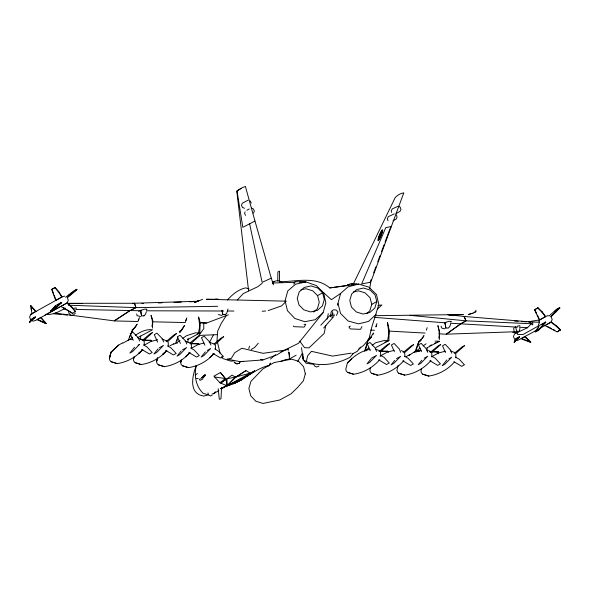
<?xml version="1.0" encoding="UTF-8"?>
<svg xmlns="http://www.w3.org/2000/svg" width="590" height="590" viewBox="0 0 590 590"><rect width="100%" height="100%" fill="white"/><g stroke="black" fill="none" stroke-linecap="round" stroke-linejoin="round"><path stroke-width="0.89" d="M301.483 347.702L303.29 360.298M277.75 280.988L277.868 271.961L279.542 271.12L279.387 281.961M140.619 339.597L140.678 336.049M187.967 342.082L188.026 338.527M427.108 351.065L427.16 347.517M332 317.597L332.421 313.408M313.932 364.355L306.092 363.197L302.84 358.595L302.972 354M221.545 387.777L221.007 398.693L220.055 399.216L219.288 399.187L218.197 388.751M151.446 341.404L151.497 340.651L150.841 340.283L141.777 339.921M198.778 344.774L198.83 344.022L198.174 343.653L190.924 343.365M388.168 352.355L388.22 351.603L387.571 351.234L379.407 350.91M429.859 351.456L438.023 351.78L438.672 352.149L437.964 353.838M302.84 358.595L302.987 356.773M152.434 328.121L152.773 320.636L151.047 315.377L152.198 319.662L152.456 323.246L151.962 326.55M439.307 339.604L439.646 332.118L437.92 325.577L439.071 331.145L439.329 334.729L438.835 338.033M144.344 345.482L144.174 341.308M168.371 346.441L168.194 342.266M191.499 348.543L191.33 344.368M215.601 349.509L215.431 345.334M380.742 356.117L380.565 351.942M404.924 356.294L404.666 352.909M431.91 356.994L431.74 352.82M455.937 357.953L455.76 353.779M369.679 288.694L370.756 282.153L403.781 192.893A252.985 57.813 71.3 0 0 395.138 197.702L353.285 284.092M272.809 283.731L273.089 282.175C275.596 280.169 279.682 280.316 282.05 282.455M288.215 350.386L288.466 349.051L280.929 351.729M182.871 338.306L186.558 335.673L195.496 332.834L198.565 332.885L199.789 325.606L198.594 317.125M372.194 345.386L375.653 342.768L384.584 340.408L387.652 340.452L388.876 333.173L387.49 322.531L389.201 330.009L388.906 340.578L375.926 347.525M281.061 361.368L285.892 359.487L289.078 359.192L289.425 357.525L288.842 351.95L289.587 356.072M325.828 325.407L324.124 333.483L308.998 347.871L304.514 347.687L299.727 341.138M327.155 319.124L328.298 313.74M133.982 356.906L133.414 359.48L133.849 361.301L135.14 362.68L141.209 364.561C151.202 363.101 160.17 358.071 166.837 350.519M181.219 359.974L180.651 362.54L181.086 364.362L182.376 365.748L188.439 367.629C198.432 366.169 207.4 361.132 214.067 353.587M370.454 367.548L369.886 370.114L370.321 371.936L371.619 373.322L377.681 375.203C387.947 373.728 397.041 368.403 403.855 360.645M421.548 368.418L420.98 370.992L421.415 372.806L422.713 374.193L428.775 376.073C438.753 374.584 447.773 369.628 454.418 362.031M519.384 330.835L519.915 328.453M228.035 309.02L226.715 313.238L225.137 314.669M337.465 305.237L340.607 293.429L348.13 286.836L358.609 284.041L368.839 287.116L376.45 294.469L378.846 304.521L371.56 327.87L368.986 339.051L363.573 345.393L358.72 349.059M122.676 342.812L118.708 345.025L111.023 352.223L109.393 358.514L109.828 360.335L111.119 361.722L117.181 363.602C127.182 362.142 136.15 357.105 142.817 349.56M111.023 352.223L109.393 358.514L111.023 352.223L118.708 345.025M134.026 357.12L133.414 359.48L133.908 357.614M157.161 359.221L156.549 361.582L156.984 363.396L158.275 364.782L164.345 366.663C174.338 365.203 183.306 360.166 189.973 352.621M181.263 360.18L180.651 362.54L181.145 360.682M176.882 340.74L177.811 337.207M365.269 350.954L368.381 339.213L371.641 336.706L368.802 340.017L373.566 333.026L372.792 334.493M157.043 359.716L156.549 361.582L157.545 357.518M248.81 348.653L249.489 346.183M284.365 350.246L263.066 353.314L241.878 348.24L234.739 352.717L231.332 358.351L227.091 359.089L240.012 361.641L262.904 359.937L277.153 354.715L284.365 350.246L298.437 343.343L323.069 312.715L325.85 303.024L323.615 292.751L316.306 285.56L305.93 281.931L299.572 282.153M370.107 349.346C361.058 350.814 353.572 356.353 347.422 362.865L345.792 369.156L346.227 370.97L347.517 372.356L353.58 374.237C363.853 372.762 372.946 367.437 379.761 359.686M398.169 365.225L396.959 370.026L397.395 371.848L398.685 373.234L404.747 375.115C415.021 373.64 424.114 368.308 430.929 360.556M376.892 323.644L375.926 326.897L376.435 325.23M368.381 339.213L364.583 351.139M416.053 350.674L418.819 341.477L421.43 339.53M353.351 291.969L358.469 290.826L365.158 292.898L370.033 297.714L371.781 304.366L369.827 310.797L366.692 313.607M376.811 301.571L374.849 308.002L369.834 312.501L363.086 314.035L356.316 311.963L351.448 307.066L349.774 300.494L351.655 293.982L356.67 289.557L363.492 288.031L370.188 290.103L375.056 294.919L376.811 301.571L371.781 304.366M426.356 330.171L427.175 327.686M146.305 311.852L145.457 314.382L143.872 315.901M450.627 324.035L449.787 326.565L448.201 328.084L445.804 327.988L444.985 322.487M245.071 211.854L244.584 213.3L245.484 215.372M418.819 341.477L415.05 351.832L420.213 348.07M176.926 339.597L175.496 343.572L179.921 340.408M528.198 321.779L538.449 320.082L539.474 322.177L538.014 326.181L523.109 334.471L517.46 334.419L517.305 332.362L512.747 332.377M370.137 282.33L371.088 279.756M373.632 272.897L375.86 266.901M377.762 261.761L379.99 255.758M381.575 251.473L384.12 244.621M385.071 242.048L389.518 230.048M551.134 322.133L552.181 319.36L550.972 316.594M186.838 317.929L185.548 321.336L186.492 318.998M253.53 213.152L254.334 211.065L253.368 208.912L251.288 208.123M269.549 365.321L270.434 363.042L268.738 366.095M135.213 327.561L137.131 324.117L132.381 330.481L128.178 340.349L132.603 337.281M336.529 315.421L337.945 311.933L336.079 309.971L333.298 309.861L331.75 311.063L330.931 312.678L331.042 315.001L330.481 316.66L331.241 315.362M139.476 317.575L138.193 320.702L138.893 319.124M129.601 336.846L132.381 330.481L133.51 329.316M361.943 326.602L360.645 329.176L360.048 329.323L350.239 328.932L348.933 326.934M514.104 342.141L515.8 338.564L519.679 336.838L514.384 342.414L514.104 342.141L519.399 336.566M514.384 342.414L516.08 338.837L519.679 336.838M64.686 296.106L61.884 297.013L30.887 314.256L29.588 316.919L30.547 319.773L33.202 321.159L36.005 320.245L67.149 302.884L71.781 306.933L75.623 311.431L75.328 311.682L71.493 307.183L66.862 303.135M67.002 303.009L68.3 300.347L67.341 297.485M389.835 229.193L391.214 226.531L385.764 227.615L361.633 283.989L370.756 282.153M182.937 328.401L184.478 325.459L179.721 332.45L182.553 329.132L179.294 331.646M209.295 342.709L213.374 335.031M333.807 316.085L334.501 314.802M422.462 338.35L424.003 335.599L419.254 341.964L421.518 339.626M294.137 282.625L295.229 281.622L305.037 282.02M297.655 361.515L302.22 353.572M476.019 310.244L474.928 312.147L476.056 311.454L472.863 313.29L468.43 314.463L473.092 313.039M514.222 327.598L513.691 328.468L514.074 331.13M146.563 309.861L146.976 309.204L144.661 309.108L140.604 310.414L141.556 315.805L143.953 315.901M450.893 322.044L451.306 321.388L448.99 321.292L444.86 322.59L445.885 327.988M360.638 347.119L357.223 351.352L352.584 353.816M76.383 308.555L76.206 307.914L73.61 308.319M226.612 315.119L221.169 323.541L217.636 331.204L217.024 340.504L220.225 353.712M258.309 343.173L254.74 347.392L251.252 349.523M535.189 331.735L539.533 325.37L545.536 322.029L545.816 322.31L538.67 330.23L535.469 332.008L535.189 331.735L538.39 329.95L545.536 322.029M536.915 329.884L538.36 327.767M29.5 321.97L31.69 318.917L35.289 316.919L35.548 317.221L29.758 322.273L29.5 321.97L35.289 316.919M29.758 322.273L31.071 320.444M227.356 300.059C232.29 294.565 238.272 289.498 245.669 287.854L249.061 288.945M134.572 347.193L129.911 353.056L132.617 351.552L139.424 344.494L138.038 345.268M158.076 348.808L153.931 354.015L156.638 352.51L163.445 345.46L159.293 347.768M181.211 350.903L177.066 356.117L179.773 354.612L186.58 347.554L182.421 349.87M205.313 351.869L201.168 357.083L203.875 355.578L210.682 348.52L207.215 350.445M371.147 358.735L367.002 363.875L369.709 362.371L376.509 355.394L371.663 358.093M394.725 360.343L391.096 364.841L393.803 363.337L400.61 356.36L396.45 358.668M421.798 360.254L418.17 364.753L420.876 363.248L427.684 356.272L424.217 358.196M446.851 359.93L442.19 365.712L444.897 364.207L451.704 357.23L448.931 358.772M519.974 326.181L519.805 325.673L517.194 326.204M353.314 353.381L349.981 357.326C336.256 364.48 319.05 367.533 304.492 360.844L306.313 361.677L307.589 355.932L311.402 351.33L332.583 356.094L351.212 353.144M333.498 316.786L323.644 328.033M202.414 377.652L203.985 375.867M201.891 378.242A4.41 0.826 24 0 1 202.931 377.659L205.556 374.694M50.342 311.299L55.423 305.723L61.426 302.39L61.677 302.685L53.793 309.816L50.593 311.601L50.342 311.299L53.542 309.521L61.426 302.39M50.593 311.601L55.674 306.026L55.423 305.723M416.533 352.016L417.167 350.947L413.59 352.4L408.907 355.541M211.876 394.098L213.639 393.7L215.424 391.753M320.805 325.208L330.525 314.854M319.043 365.97L316.778 366.987L315.149 366.471L314.072 365.254M237.283 300.008L243.272 293.591L257.837 286.688L262.203 283.281M205.431 375.38L202.916 378.043A7.272 1.637 46.2 0 0 202.931 377.659M220.918 383.227L226.036 379.311L225.336 378.544L219.923 382.777L226.973 378.78L235.336 377.106L232.018 375.129L226.973 378.78L227.128 385.794L235.336 377.106L250.256 373.16L254.696 370.918L244.393 377.57L227.128 385.794L219.923 382.777L213.912 376.169L220.439 372.511L226.036 379.311L227.128 385.794C242.726 382.231 253.73 368.883 269.313 365.343M534.54 309.839L538.006 307.781L542.225 311.911L545.647 316.491L545.381 316.764L539.378 320.105L534.54 309.839L538.006 307.781M515.195 331.632L515.645 333.298L515.911 333.018M545.381 316.764L541.959 312.191L542.225 311.911M521.53 338.527L521.265 338.808L530.491 342.318L530.757 342.038L525.13 336.529L521.53 338.527L530.757 342.038M539.378 320.105L545.647 316.491M525.13 336.529L524.864 336.809L530.491 342.318M555.603 311.83L559.578 307.641L559.858 307.921L551.112 316.727L550.831 316.454L555.603 311.83L555.883 312.103M539.208 328.763L551.267 321.993L556.282 325.68L560.5 329.81L557.034 331.868L544.998 325.614L551.267 321.993M551.001 322.273L556.016 325.96L556.282 325.68M557.034 331.868L560.5 329.81M515.645 333.298L527.512 327.716L531.369 323.733L532.748 324.957L532.682 322.531M201.596 377.851L204.811 374.532M232.615 383.286L234.429 383.36L242.092 379.215L227.128 385.794L235.661 377.246L245.964 370.616L250.256 373.16L244.393 377.57L248.021 375.771M75.38 313.12L74.215 314.278L72.762 314.146M270.456 359.067L275.596 354.686M376.14 314.286L368.529 321.432L358.447 323.851L348.13 321.004L340.526 313.415L338.048 303.518M142.684 349.671L138.635 353.403L140.619 351.603M166.712 350.63L162.663 354.361L164.64 352.562M189.847 352.731L185.798 356.463L187.775 354.664M213.941 353.698L209.893 357.429L211.869 355.63M347.422 362.865L351.802 358.816L350.165 360.306M313.615 312.073L317.383 308.695L319.256 302.264L317.582 295.612L312.715 290.796L305.945 288.724L300.885 289.874M548.907 316.129L556.377 309.425L559.578 307.641M554.622 311.527L556.658 309.698L556.377 309.425M515.66 326.639L516.715 331.986L517.99 330.843M323.069 312.715L315.23 319.692L304.838 321.705L294.845 318.482L287.47 310.738L285.073 300.767L287.78 290.922L295.612 284.181L305.93 281.931M377.283 309.108L381.922 304.993L377.917 305.45M240.13 362.415L238.935 363.469L237.062 363.801L235.285 363.197L234.142 361.972L234.68 362.54M30.496 305.679L30.783 305.428L35.894 311.424L35.607 311.675L30.496 305.679L32.008 313.673L35.894 311.424M51.669 289.483L55.158 287.448L58.993 291.947L62.031 296.888L61.744 297.139L58.705 292.197L54.87 287.706L51.669 289.483L55.74 300.48L61.279 297.308M37.413 319.419L37.126 319.669L45.843 323.659L46.131 323.409L41.012 317.413L37.413 319.419L46.131 323.409M41.012 317.413L40.725 317.671L45.843 323.659M72.356 293.105L76.693 289.314L76.951 289.616L67.467 297.633L67.208 297.338L72.356 293.105L72.607 293.4M66.397 303.297L60.858 306.476L72.422 313.209M47.502 314.581C53.882 314.418 59.922 311.461 65.136 308.024M143.422 340.895L152.471 332.59L149.764 334.095L142.773 340.032M197.938 301.055L198.764 300.354L194.648 302.641L202.584 299.3M167.442 341.853L176.491 333.557L173.785 335.061L166.092 341.588M190.577 343.955L199.627 335.658L196.92 337.156L189.928 343.092M214.679 344.921L223.728 336.617L221.021 338.122L214.023 344.058M239.636 362.872L238.935 363.469L239.658 362.865M379.053 351.566L386.848 345.15L389.555 343.653L380.358 351.788M403.147 352.532L410.95 346.116L413.656 344.612L404.452 352.754M430.221 352.444L438.023 346.028L440.723 344.523L431.526 352.665M454.241 353.403L462.044 346.986L464.743 345.489L455.546 353.624M65.542 297.294L73.492 291.091L76.693 289.314M68.691 295.339L76.951 289.616M365.276 350.615L368.735 348.004M131.953 329.994L134.557 328.047M346.433 285.7L349.081 284.476M347.554 285.081L350.202 283.849L353.904 284.004M423.163 345.924L426.113 343.778M135.553 335.238C140.346 331.809 146.482 328.896 152.508 329.788L137.89 337.517M122.941 343.115L129.262 339.604L132.706 339.56M340.607 293.429L331.418 299.683L323.615 292.751M200.342 378.544L199.398 379.761L200.32 380.27L202.96 378.891M245.964 370.616L235.661 377.246M254.696 370.918L244.393 377.57M213.639 393.7L218.897 390.484M221.154 389.105L227.172 385.432L220.631 388.545L226.014 386.325M195.209 374.93L197.392 373.61M138.643 311.424L139.882 310.672M429.881 345.747L431.386 344.855M241.332 188.387L237.01 190.791L242.815 227.334L254.961 221.073L245.44 186.558A252.985 36.779 -67.1 0 0 236.797 191.359L248.596 290.781M32.664 318.821L35.548 317.221M57.931 304.772L61.677 302.685M44.619 315.318L59.524 307.029M246.863 210.276L249.194 208.978M72.127 313.46L75.623 311.431M144.314 345.098L150.649 341.581L157.655 339.663M396.111 213.558L399.983 211.404L400.942 209.406L400.204 207.186L398.877 206.5M393.014 220.815L396.111 219.096L397.07 217.098L396.414 214.871M169.832 345.873L173.785 343.675M191.551 348.166L197.886 344.641L204.015 342.967M317.582 295.612L322.612 292.817L324.286 299.469L322.406 305.9L317.391 310.399L310.561 311.933L303.872 309.861L299.005 304.964L297.249 298.385L299.204 291.88L304.226 287.463L310.974 285.929L317.737 288.001L322.612 292.817M289.292 359.037L296.128 355.239M557.454 309.256L559.858 307.921M541.31 324.81L545.816 322.31M536.03 330.533L517.437 340.541M227.128 385.794L244.636 377.475L242.416 379.4L227.128 385.794L250.256 373.16M380.012 356.183L387.121 352.215L394.201 350.305M406.274 356.537L410.316 354.332M431.91 356.611L438.215 353.093L445.295 351.183M187.657 339.523L199.826 333.011L200.121 322.442L198.653 317.14M427.197 347.709L439.38 341.271L435.051 341.101M173.667 344.272L175.296 343.476M233.419 383.729L241.362 379.923M254.961 221.073L271.275 278.17L262.115 282.352L249.57 223.573M434.55 343.365L439.38 341.271M545.514 316.624L548.206 315.458M515.859 333.284L514.51 333.866L513.462 336.647L514.672 339.405M248.206 200.157L242.313 203.174L241.502 205.335L242.402 207.407L244.548 208.277M384.887 342.193L388.906 340.578L387.652 340.452M212.127 395.278L210.335 395.993L208.572 394.902M349.324 326.528L350.357 326.145M200.165 322.892L206.559 323.04L228.411 314.831M273.067 282.057L274.623 281.496M268.192 310.598L281.614 305.893L286.298 301.166L206.353 299.292L218.16 299.255L215.468 299.152M197.414 333.822L199.826 333.011L198.565 332.885M30.887 314.256L32.28 313.799M293.577 283.938L294.757 283.554M398.206 206.161L392.239 208.934L391.2 211.014L391.694 212.444M394.341 213.853L388.368 216.626L387.335 218.698L388.073 220.844M346.264 285.619L347.894 285.132M414.195 352.127L421.275 350.217M217.4 334.633L198.896 335.452L203.808 328.63L203.734 323.158M366.066 350.556L366.744 350.74M176.594 342.967L177.354 343.159M132.551 303.555L134.579 303.26L135.951 307.626L217.673 306.306M279.49 281.74C296.335 281.718 315.576 275.788 329.788 287.927L348.27 285.317M329.788 287.927L358.609 284.041M386.384 351.367L387.571 351.234M436.836 351.913L438.023 351.78M149.58 340.415L150.841 340.283M240.012 361.641L243.515 361.346M262.181 311.24L265.625 311.011M233.389 360.94L230.771 361.117L222.85 358.528L221.641 356.559M141.806 303.57L143.643 303.503M158.334 302.958L162.007 302.818M173.939 302.375L181.285 302.102M189.545 301.792L197.805 301.483M295.037 282.308L272.263 283.016M514.945 331.764L446.335 334.176L460.51 323.976L465.923 320.835L531.369 323.733L529.473 321.838L464.065 316.447L465.923 320.835L460.51 323.976L446.247 334.22L438.886 333.822M448.961 315.045L463.312 314.551L375.351 315.687M197.753 301.254L134.336 303.245L135.951 307.626L129.771 310.753L114.202 320.886L54.995 313.084M351.537 283.879L356.611 283.768M516.715 331.986L518.19 331.971M66.803 303.319L134.579 303.26M141.748 310.783L75.727 309.44M146.357 310.797L223.757 311.004M227.445 311.011L233.898 311.033M66.921 303.4L82.504 303.555M304.071 324.33L305.709 324.353L304.337 326.926L303.739 327.074L293.931 326.676L293.304 325.945M529.075 321.956L539.474 322.177M63.816 309.16L65.645 309.197M138.038 321.476L114.283 320.938L129.771 310.753L135.951 307.626L68.433 305.2M152.655 321.808L185.548 322.56M222.128 311.004L222.836 314.573L225.232 314.669M222.047 315.444L218.285 314.581M140.774 316.52L137.013 315.657L136.725 313.924M445.022 328.696L443.097 328.623L441.49 327.848L441.055 326.108M417.167 350.947L419.888 351.057M143.444 340.327L151.497 340.651M417.204 351.286L418.989 351.36M429.726 351.788L438.672 352.149M190.777 343.697L198.83 344.022M379.274 351.242L388.22 351.603M370.822 330.098L374.503 330.297M389.223 331.108L425.095 333.07M517.415 327.155L450.472 323.224M519.252 327.258L527.512 327.716M514.487 321.019L518.16 321.277M521.833 321.535L526.428 321.852M374.687 317.398L445.907 322.87M199.464 322.487L206.559 323.04M53.697 313.799L61.906 314.573M63.727 314.743L67.378 315.09M70.107 315.348L71.936 315.517M410.043 315.333L465.923 320.835L464.308 316.454L447.935 314.728M196.389 378.426L198.137 378.655M260.433 359.59L262.904 359.937M214.561 376.973L225.336 378.544L220.439 372.511M182.376 365.748L188.439 367.629M158.275 364.782L164.345 366.663M135.14 362.68L141.209 364.561M111.119 361.722L117.181 363.602M450.31 350.814L454.543 352.473M375.845 349.199L379.355 350.637M422.713 374.193L428.775 376.073M398.685 373.234L404.747 375.115M371.619 373.322L377.681 375.203M347.517 372.356L353.58 374.237M209.244 342.148L214.133 344.029M185.142 341.19L190.032 343.063M162.007 339.088L166.904 340.961M137.986 338.129L142.876 340.002M428.458 350.504L430.523 351.515M401.384 350.593L403.449 351.603M289.078 359.192L289.985 359.649M547.668 326.587L551.679 328.674M553.287 329.508L554.895 330.341M455.65 357.156L459.197 359.133L464.441 364.834L461.734 366.338L453.924 361.707M431.622 356.19L435.177 358.174L440.42 363.868L437.714 365.372L429.904 360.741M404.556 356.279L408.103 358.263L413.347 363.964L410.647 365.468L402.83 360.829M380.454 355.32L384.009 357.297L389.252 362.998L386.546 364.502L378.728 359.87M214.613 348.911L218.167 350.895L223.411 356.515L220.704 358.019L212.894 353.44M190.518 347.953L194.066 349.929L199.317 355.549L196.61 357.053L188.793 352.473M167.383 345.851L170.93 347.834L176.181 353.447L173.475 354.951L165.657 350.379M143.363 344.892L146.91 346.868L152.154 352.488L149.454 353.993L141.637 349.413M63.403 307.619L64.907 308.548M66.405 309.485L71.67 312.744M70.276 314.374L68.831 313.261L68.779 311.476M537.748 308.061L541.959 312.191M556.016 325.96L560.235 330.09M534.806 309.558L536.664 313.511M537.409 315.09L539.644 319.824M204.9 345.209L201.47 337.731L204.177 336.226L209.575 341.853L210.888 345.003M180.415 343.41L177.376 336.772L180.075 335.268L185.474 340.887L186.787 344.036M157.663 342.141L154.241 334.67L156.94 333.166L162.346 338.785L163.659 341.942M133.259 340.349L130.213 333.704L132.92 332.2L138.318 337.827L139.631 340.976M250.285 200.947L251.252 203.1M445.45 352.562L442.507 345.814L445.214 344.309L450.458 349.929L451.763 353.233M421.422 351.596L418.487 344.855L421.186 343.351L426.437 348.97L427.743 352.274M394.356 351.692L391.413 344.944L394.12 343.439L399.364 349.059L400.669 352.363M370.255 350.726L367.312 343.977L370.019 342.473L375.262 348.093L376.575 351.397M51.957 289.233L53.528 293.459M54.147 295.155L55.718 299.381M271.275 278.17L273.443 284.845M332.465 311.719L333.203 315.289M207.982 392.881L208.263 394.349M140.501 310.296L141.556 315.805M31.285 308.091L31.624 309.868M222.024 310.215L222.821 314.581M379.628 237.165L381.347 232.563L378.714 238.972L379.628 237.165M196.3 365.571C193.999 375.247 195.651 386.221 203.13 393.279L208.366 394.902L203.779 396.052C188.313 393.818 192.229 375.683 196.3 365.571M305.325 373.883L303.363 380.852L297.485 387.586L291.047 393.832L279.704 400.013L262.948 403.442L255.794 401.2L250.706 395.743L248.884 388.463L250.927 381.332L262.882 368.927L274.07 362.584L291.644 359.148L298.488 361.301L303.584 366.678L305.325 373.883M237.062 363.801L235.285 363.197L237.062 363.801M379.606 238.81A5.959 0.878 -67.7 0 0 382.659 229.798A5.959 0.878 -67.7 0 0 378.684 237.084A5.959 0.878 -67.7 0 0 379.606 238.81M379.753 238.058A4.713 0.693 -67.7 0 0 382.173 230.933A4.713 0.693 -67.7 0 0 379.023 236.701A4.713 0.693 -67.7 0 0 379.753 238.058"/></g></svg>
